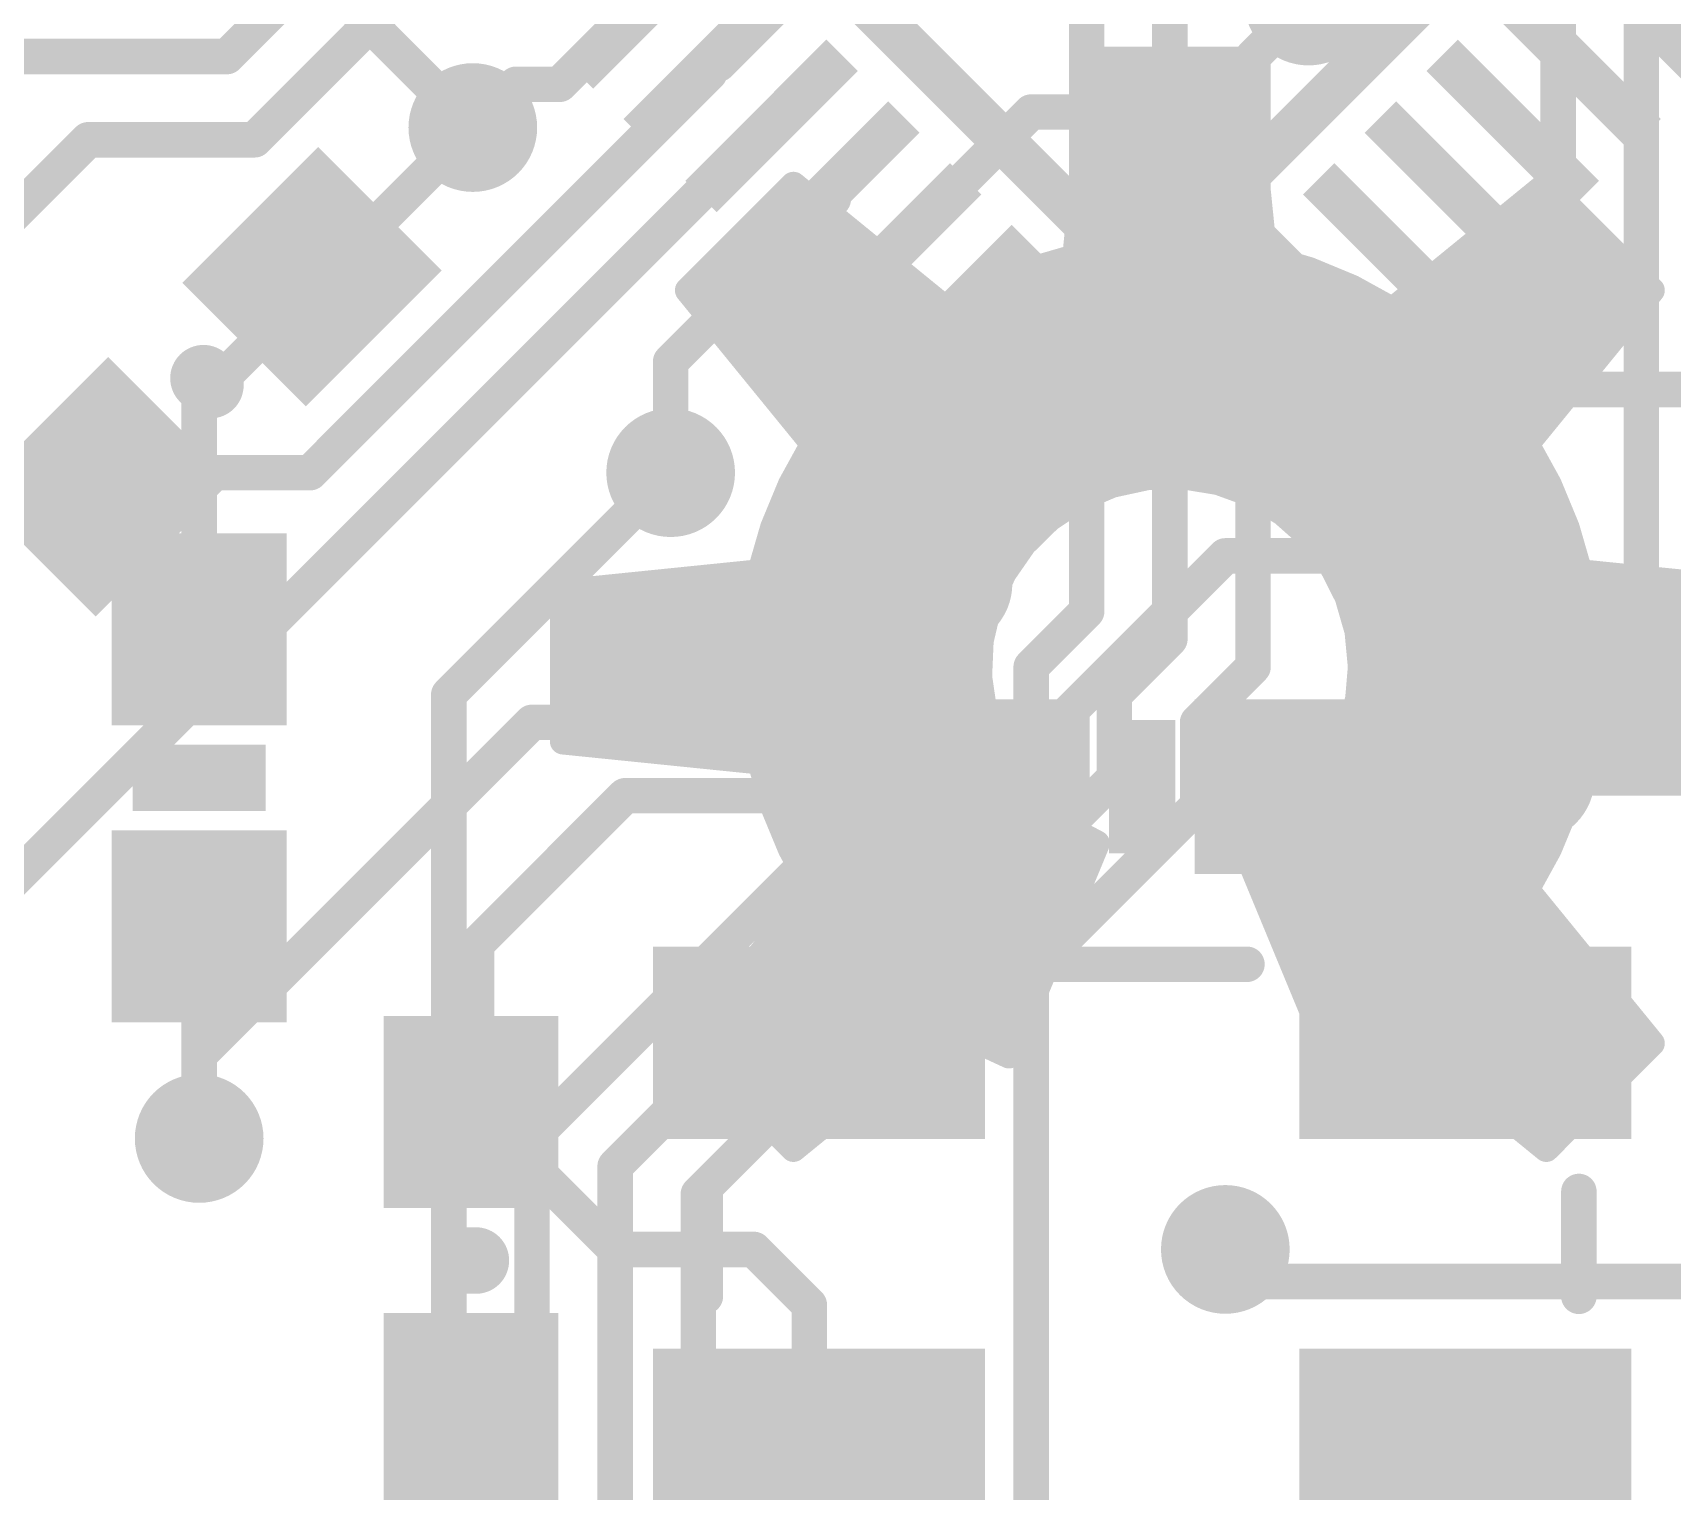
# Model space of a CAD drawing. Extents: x -17.9 to 25.5, y -0.1 to 79.8.
# Drawn here: x 6.35 to 15.73, y 25.13 to 33.47 of the extents above; entities that cross this region are included whole.
import ezdxf

# ---------------------------------------------------------------- set-up
doc = ezdxf.new("R2010")
doc.units = 0
for name, color, linetype in [('1', 12, 'CONTINUOUS'), ('16', 132, 'CONTINUOUS'), ('18', 110, 'CONTINUOUS'), ('21', 41, 'CONTINUOUS'), ('22', 40, 'CONTINUOUS')]:
    doc.layers.add(name, color=color, linetype=linetype)

# ---------------------------------------------------------------- blocks, each defined once
blk = doc.blocks.new('RECT')
blk.add_solid([(-0.5, -0.5), (0.5, -0.5), (-0.5, 0.5), (0.5, 0.5)])
blk = doc.blocks.new('ROUNDV')
at = {"const_width": 0.5}
blk.add_lwpolyline([(0, -0.25, 1), (0, 0.25, 1), (0, -0.25)], format="xyb", dxfattribs=at)

msp = doc.modelspace()

# ---------------------------------------------------------------- linework, layer by layer
at = {"layer": '1', "const_width": 0.2032}
for points in [[(8.8109, 34.6872), (7.4613, 33.3375)], [(9.1139, 34.3551), (7.62, 32.8612)], [(10.2757, 33.2945), (10.795, 33.8137)], [(9.8355, 33.648), (9.3663, 33.1788)], [(15.5645, 33.648), (16.1925, 33.02)], [(7.4613, 33.3375), (3.9688, 33.3375)], [(10.2251, 33.2439), (7.9375, 30.9563)], [(10.2251, 33.2945), (10.2251, 33.2439)], [(10.2251, 33.2945), (10.2757, 33.2945)], [(9.1163, 33.1788), (8.8688, 32.9312)], [(9.3663, 33.1788), (9.1163, 33.1788)], [(10.5572, 32.9409), (4.1275, 26.5113)], [(8.0155, 32.078), (8.8688, 32.9312)], [(10.5787, 32.9409), (10.5572, 32.9409)], [(11.2858, 32.2408), (12.065, 33.02)], [(12.065, 33.02), (12.3825, 33.02)], [(12.3825, 33.02), (12.7, 32.7025)], [(6.6675, 32.8612), (4.2069, 30.4006)], [(7.62, 32.8612), (6.6675, 32.8612)], [(12.7, 32.7025), (12.7, 31.4325)], [(10.9322, 32.5874), (10.9322, 32.5222)], [(10.9322, 32.5222), (10.0013, 31.5913)], [(11.2858, 32.2338), (11.2858, 32.2408)], [(7.948, 32.078), (8.0155, 32.078)], [(11.5602, 31.8803), (11.2713, 31.5913)], [(11.6393, 31.8803), (11.5602, 31.8803)], [(13.7607, 31.8803), (13.8398, 31.8803)], [(13.8398, 31.8803), (14.2875, 31.4325)], [(10.0013, 31.5913), (10.0013, 30.9563)], [(11.2713, 31.5913), (11.2713, 31.115)], [(12.7, 31.4325), (11.5888, 30.3213)], [(14.2875, 31.4325), (16.51, 31.4325)], [(9.6837, 29.5275), (11.2713, 31.115)], [(6.8262, 30.9563), (6.5088, 30.9563)], [(6.8262, 30.9563), (6.7459, 30.8759)], [(7.9375, 30.9563), (6.8262, 30.9563)], [(11.8555, 29.1592), (13.1763, 30.48)], [(13.1763, 30.48), (14.1288, 30.48)], [(7.3025, 27.6225), (9.2075, 29.5275)], [(9.2075, 29.5275), (9.6837, 29.5275)], [(14.8717, 29.1592), (14.9225, 29.21)], [(14.9225, 29.21), (16.3513, 29.21)], [(9.74, 29.1075), (8.89, 28.2575)], [(11.85, 29.1075), (9.74, 29.1075)], [(11.85, 29.1592), (11.85, 29.1075)], [(11.85, 29.1592), (11.8555, 29.1592)], [(13.55, 29.1592), (14.8717, 29.1592)], [(14.8717, 29.1592), (14.8717, 28.0147)], [(8.89, 28.2575), (8.89, 27.3295)], [(14.8717, 28.0147), (14.55, 27.693)], [(7.3025, 27.1463), (7.3025, 27.6225)], [(8.89, 27.3295), (8.8582, 27.2978)], [(8.8582, 27.2978), (8.8972, 27.2978)], [(8.8972, 27.2978), (9.6837, 26.5113)], [(9.6837, 26.5113), (10.4775, 26.5113)], [(10.4775, 26.5113), (10.795, 26.1938)], [(13.3595, 26.328), (13.1763, 26.5113)], [(16.637, 26.328), (13.3595, 26.328)], [(10.795, 26.1938), (10.795, 25.448)], [(10.795, 25.448), (10.85, 25.393)], [(10.857, 25.4), (10.85, 25.393)]]:
    msp.add_lwpolyline(points, dxfattribs=at)
at = {"layer": '1', "const_width": 0.1016}
for points in [[(7.4253, 33.3734, 1), (7.4972, 33.3016)], [(7.4613, 33.2867, 1), (7.4613, 33.3883)], [(10.2759, 33.2945, 1), (10.1743, 33.2945)], [(10.2251, 33.3453, 1), (10.2251, 33.2437)], [(10.261, 33.208, 1), (10.1892, 33.2798)], [(10.2398, 33.3304, 1), (10.3116, 33.2585)], [(10.2757, 33.2437, 1), (10.2757, 33.3453)], [(9.1163, 33.2296, 1), (9.1163, 33.1279)], [(9.1522, 33.1428, 1), (9.0803, 33.2147)], [(9.3303, 33.2147, 1), (9.4022, 33.1428)], [(9.3663, 33.1279, 1), (9.3663, 33.2296)], [(10.1743, 33.2439, 1), (10.2759, 33.2439)], [(8.9047, 32.8953, 1), (8.8328, 32.9672)], [(10.5572, 32.9917, 1), (10.5572, 32.8901)], [(10.5931, 32.905, 1), (10.5212, 32.9768)], [(10.5787, 32.8901, 1), (10.5787, 32.9917)], [(12.065, 33.0708, 1), (12.065, 32.9692)], [(12.1009, 32.9841, 1), (12.0291, 33.0559)], [(12.4184, 33.0559, 1), (12.3466, 32.9841)], [(12.3825, 32.9692, 1), (12.3825, 33.0708)], [(6.6675, 32.9121, 1), (6.6675, 32.8104)], [(6.7034, 32.8253, 1), (6.6316, 32.8972)], [(7.5841, 32.8972, 1), (7.6559, 32.8253)], [(7.62, 32.8104, 1), (7.62, 32.9121)], [(8.8328, 32.9672, 1), (8.9047, 32.8953)], [(12.7508, 32.7025, 1), (12.6492, 32.7025)], [(12.6641, 32.6666, 1), (12.7359, 32.7384)], [(10.983, 32.5874, 1), (10.8814, 32.5874)], [(10.8814, 32.5222, 1), (10.983, 32.5222)], [(10.9682, 32.4863, 1), (10.8963, 32.5582)], [(11.3366, 32.2408, 1), (11.235, 32.2408)], [(11.2499, 32.2767, 1), (11.3217, 32.2049)], [(11.235, 32.2338, 1), (11.3366, 32.2338)], [(7.948, 32.1288, 1), (7.948, 32.0272)], [(7.9796, 32.1139, 1), (8.0514, 32.0421)], [(8.0155, 32.0272, 1), (8.0155, 32.1288)], [(11.5602, 31.931, 1), (11.5602, 31.8295)], [(11.5962, 31.8443, 1), (11.5243, 31.9162)], [(11.6393, 31.8295, 1), (11.6393, 31.931)], [(13.7607, 31.931, 1), (13.7607, 31.8295)], [(13.8757, 31.9162, 1), (13.8038, 31.8443)], [(13.8398, 31.8295, 1), (13.8398, 31.931)], [(9.9653, 31.6272, 1), (10.0372, 31.5553)], [(10.0521, 31.5913, 1), (9.9505, 31.5913)], [(11.3221, 31.5913, 1), (11.2204, 31.5913)], [(11.2353, 31.6272, 1), (11.3072, 31.5553)], [(12.7359, 31.3966, 1), (12.6641, 31.4684)], [(14.2875, 31.4833, 1), (14.2875, 31.3817)], [(12.6492, 31.4325, 1), (12.7508, 31.4325)], [(14.2516, 31.3966, 1), (14.3234, 31.4684)], [(11.2204, 31.115, 1), (11.3221, 31.115)], [(11.3072, 31.0791, 1), (11.2353, 31.1509)], [(6.5088, 31.007, 1), (6.5088, 30.9055)], [(6.8262, 31.007, 1), (6.8262, 30.9055)], [(6.8622, 30.9203, 1), (6.7903, 30.9922)], [(6.8262, 30.9055, 1), (6.8262, 31.007)], [(7.9016, 30.9922, 1), (7.9734, 30.9203)], [(7.9375, 30.9055, 1), (7.9375, 31.007)], [(9.9505, 30.9563, 1), (10.0521, 30.9563)], [(6.71, 30.9118, 1), (6.7818, 30.84)], [(13.1763, 30.5308, 1), (13.1763, 30.4292)], [(13.2122, 30.4441, 1), (13.1403, 30.5159)], [(14.1288, 30.4292, 1), (14.1288, 30.5308)], [(11.5528, 30.3572, 1), (11.6247, 30.2853)], [(9.2075, 29.5783, 1), (9.2075, 29.4767)], [(9.2434, 29.4916, 1), (9.1716, 29.5634)], [(9.6478, 29.5634, 1), (9.7197, 29.4916)], [(9.6837, 29.4767, 1), (9.6837, 29.5783)], [(14.9225, 29.2608, 1), (14.9225, 29.1592)], [(14.9584, 29.1741, 1), (14.8866, 29.2459)], [(9.74, 29.1583, 1), (9.74, 29.0567)], [(9.7759, 29.0716, 1), (9.7041, 29.1434)], [(11.9008, 29.1592, 1), (11.7992, 29.1592)], [(11.85, 29.21, 1), (11.85, 29.1084)], [(11.8195, 29.1951, 1), (11.8914, 29.1233)], [(11.85, 29.0567, 1), (11.85, 29.1583)], [(11.8555, 29.1084, 1), (11.8555, 29.21)], [(13.55, 29.21, 1), (13.55, 29.1084)], [(14.9225, 29.1592, 1), (14.8209, 29.1592)], [(14.8358, 29.1951, 1), (14.9076, 29.1233)], [(14.8717, 29.1084, 1), (14.8717, 29.21)], [(11.7992, 29.1075, 1), (11.9008, 29.1075)], [(8.9408, 28.2575, 1), (8.8392, 28.2575)], [(8.8541, 28.2934, 1), (8.9259, 28.2216)], [(14.8209, 28.0147, 1), (14.9225, 28.0147)], [(14.9076, 27.9788, 1), (14.8358, 28.0506)], [(14.5141, 27.7289, 1), (14.5859, 27.6571)], [(7.3533, 27.6225, 1), (7.2517, 27.6225)], [(7.2666, 27.6584, 1), (7.3384, 27.5866)], [(8.9259, 27.2936, 1), (8.8541, 27.3654)], [(8.8582, 27.3485, 1), (8.8582, 27.247)], [(8.8223, 27.3337, 1), (8.8942, 27.2618)], [(8.8392, 27.3295, 1), (8.9408, 27.3295)], [(8.9332, 27.3337, 1), (8.8613, 27.2618)], [(8.8972, 27.247, 1), (8.8972, 27.3485)], [(7.2517, 27.1463, 1), (7.3533, 27.1463)], [(9.6837, 26.562, 1), (9.6837, 26.4605)], [(9.6478, 26.4753, 1), (9.7197, 26.5472)], [(10.5134, 26.5472, 1), (10.4416, 26.4753)], [(10.4775, 26.4605, 1), (10.4775, 26.562)], [(13.2122, 26.5472, 1), (13.1403, 26.4753)], [(13.3595, 26.3788, 1), (13.3595, 26.2772)], [(13.3236, 26.2921, 1), (13.3954, 26.3639)], [(10.8458, 26.1938, 1), (10.7442, 26.1938)], [(10.7591, 26.1578, 1), (10.8309, 26.2297)], [(10.8309, 25.4839, 1), (10.7591, 25.4121)], [(10.7442, 25.448, 1), (10.8458, 25.448)], [(10.8141, 25.4289, 1), (10.8859, 25.3571)], [(10.8141, 25.3571, 1), (10.8859, 25.4289)], [(10.8929, 25.3641, 1), (10.8211, 25.4359)]]:
    msp.add_lwpolyline(points, format="xyb", dxfattribs=at)
at = {"layer": '16', "const_width": 0.2032}
for points in [[(15.0813, 31.4325), (15.0813, 35.8775)], [(12.8588, 35.7188), (12.8588, 30.0038)], [(15.5575, 29.845), (15.5575, 35.4013)], [(6.6675, 35.1325), (8.8688, 32.9312)], [(12.3825, 34.7662), (12.3825, 30.1625)], [(13.6525, 33.655), (13.335, 33.3375)], [(13.335, 33.3375), (13.335, 29.845)], [(8.6412, 33.1588), (8.8688, 32.9312)], [(7.3025, 31.365), (8.8688, 32.9312)], [(15.0813, 31.4325), (14.1288, 30.48)], [(7.3025, 30.06), (7.3025, 31.365)], [(8.7313, 29.6863), (10.0013, 30.9563)], [(11.5888, 30.3213), (11.5888, 29.5275)], [(12.3825, 30.1625), (12.065, 29.845)], [(12.8588, 30.0038), (12.5412, 29.6863)], [(12.065, 29.845), (12.065, 29.3688)], [(13.335, 29.845), (13.0175, 29.5275)], [(15.5575, 29.845), (14.9225, 29.21)], [(8.7313, 29.6863), (8.7313, 24.2888)], [(12.5412, 29.6863), (12.5412, 29.21)], [(11.5888, 29.5275), (9.2075, 27.1463)], [(13.0175, 29.5275), (13.0175, 29.0513)], [(12.065, 29.3688), (9.6837, 26.9875)], [(12.5412, 29.21), (10.16, 26.8288)], [(13.0175, 29.0513), (12.065, 28.0988)], [(7.3025, 28.36), (7.3025, 27.1463)], [(12.065, 28.0988), (12.065, 15.3988)], [(9.2075, 27.1463), (9.2075, 20.7963)], [(9.6837, 26.9875), (9.6837, 19.3675)], [(10.16, 26.8288), (10.16, 19.2088)]]:
    msp.add_lwpolyline(points, dxfattribs=at)
at = {"layer": '16', "const_width": 0.1016}
for points in [[(13.3858, 33.3375, 1), (13.2842, 33.3375)], [(13.2991, 33.3734, 1), (13.3709, 33.3016)], [(8.6771, 33.1947, 1), (8.6053, 33.1229)], [(8.9047, 32.8953, 1), (8.8328, 32.9672)], [(8.8328, 32.8953, 1), (8.9047, 32.9672)], [(8.8328, 32.8953, 1), (8.9047, 32.9672)], [(15.1172, 31.3966, 1), (15.0453, 31.4684)], [(7.3533, 31.365, 1), (7.2517, 31.365)], [(7.2666, 31.4009, 1), (7.3384, 31.3291)], [(15.0305, 31.4325, 1), (15.1321, 31.4325)], [(10.0372, 30.9203, 1), (9.9653, 30.9922)], [(14.0928, 30.5159, 1), (14.1647, 30.4441)], [(11.6396, 30.3213, 1), (11.538, 30.3213)], [(12.4184, 30.1266, 1), (12.3466, 30.1984)], [(12.3317, 30.1625, 1), (12.4333, 30.1625)], [(7.2517, 30.06, 1), (7.3533, 30.06)], [(12.8079, 30.0038, 1), (12.9096, 30.0038)], [(12.8947, 29.9678, 1), (12.8228, 30.0397)], [(12.1158, 29.845, 1), (12.0142, 29.845)], [(13.3709, 29.8091, 1), (13.2991, 29.8809)], [(15.5934, 29.8091, 1), (15.5216, 29.8809)], [(12.0291, 29.8809, 1), (12.1009, 29.8091)], [(13.2842, 29.845, 1), (13.3858, 29.845)], [(15.5067, 29.845, 1), (15.6083, 29.845)], [(8.6953, 29.7222, 1), (8.7672, 29.6503)], [(8.7821, 29.6863, 1), (8.6805, 29.6863)], [(12.5921, 29.6863, 1), (12.4904, 29.6863)], [(12.5053, 29.7222, 1), (12.5772, 29.6503)], [(11.538, 29.5275, 1), (11.6396, 29.5275)], [(11.6247, 29.4916, 1), (11.5528, 29.5634)], [(13.0683, 29.5275, 1), (12.9667, 29.5275)], [(12.9816, 29.5634, 1), (13.0534, 29.4916)], [(12.1009, 29.3328, 1), (12.0291, 29.4047)], [(12.0142, 29.3688, 1), (12.1158, 29.3688)], [(12.5772, 29.1741, 1), (12.5053, 29.2459)], [(14.8866, 29.2459, 1), (14.9584, 29.1741)], [(12.4904, 29.21, 1), (12.5921, 29.21)], [(12.9667, 29.0513, 1), (13.0683, 29.0513)], [(13.0534, 29.0153, 1), (12.9816, 29.0872)], [(7.3533, 28.36, 1), (7.2517, 28.36)], [(12.1158, 28.0988, 1), (12.0142, 28.0988)], [(12.0291, 28.1347, 1), (12.1009, 28.0628)], [(9.2583, 27.1463, 1), (9.1567, 27.1463)], [(9.1716, 27.1822, 1), (9.2434, 27.1103)], [(7.2517, 27.1463, 1), (7.3533, 27.1463)], [(9.7346, 26.9875, 1), (9.6329, 26.9875)], [(9.6478, 27.0234, 1), (9.7197, 26.9516)], [(10.2108, 26.8288, 1), (10.1092, 26.8288)], [(10.1241, 26.8647, 1), (10.1959, 26.7928)]]:
    msp.add_lwpolyline(points, format="xyb", dxfattribs=at)
at = {"layer": '21'}
for points, const_width in [([(12.5055, 32.2515), (8.1215, 36.6355)], 0.254), ([(17.2785, 36.6355), (12.8945, 32.2515)], 0.254), ([(12.8945, 32.2515), (12.5055, 32.2515)], 0.254), ([(7.3667, 31.4572), (7.3272, 31.4967)], 0.381), ([(12.1, 28.143), (13.3, 28.143)], 0.2032), ([(10.2, 26.843), (10.2, 26.243)], 0.2032), ([(15.2, 26.843), (15.2, 26.243)], 0.2032), ([(8.8303, 26.4478), (8.8862, 26.4478)], 0.381)]:
    msp.add_lwpolyline(points, dxfattribs=dict(at, const_width=const_width))
for points, const_width in [([(12.5055, 32.315, 1), (12.5055, 32.188)], 0.127), ([(12.8945, 32.188, 1), (12.8945, 32.315)], 0.127), ([(12.4606, 32.2066, 1), (12.5504, 32.2964)], 0.127), ([(12.8496, 32.2964, 1), (12.9394, 32.2066)], 0.127), ([(7.3945, 31.5641, 1), (7.2598, 31.4294)], 0.1905), ([(7.2994, 31.3898, 1), (7.4341, 31.5245)], 0.1905), ([(12.1, 28.1938, 1), (12.1, 28.0922)], 0.1016), ([(13.3, 28.0922, 1), (13.3, 28.1938)], 0.1016), ([(10.2508, 26.843, 1), (10.1492, 26.843)], 0.1016), ([(15.2508, 26.843, 1), (15.1492, 26.843)], 0.1016), ([(8.8303, 26.543, 1), (8.8303, 26.3525)], 0.1905), ([(8.8862, 26.3525, 1), (8.8862, 26.543)], 0.1905), ([(10.1492, 26.243, 1), (10.2508, 26.243)], 0.1016), ([(15.1492, 26.243, 1), (15.2508, 26.243)], 0.1016)]:
    msp.add_lwpolyline(points, format="xyb", dxfattribs=dict(at, const_width=const_width))
at = {"layer": '22', "const_width": 0.15}
for points in [[(12.3175, 32.1896), (12.4322, 33.3189)], [(12.4303, 33.3), (13.2872, 33.3)], [(12.4322, 33.3189), (13.2853, 33.3189)], [(13.2853, 33.3189), (13.4001, 32.1896)], [(12.4151, 33.15), (13.3024, 33.15)], [(12.3998, 33), (13.3177, 33)], [(12.3846, 32.85), (13.3329, 32.85)], [(12.3693, 32.7), (13.3482, 32.7)], [(10.1007, 31.9998), (10.704, 32.603)], [(10.704, 32.603), (11.5837, 31.8857)], [(14.1339, 31.8857), (15.0136, 32.603)], [(15.0136, 32.603), (15.6168, 31.9998)], [(10.6509, 32.55), (10.7689, 32.55)], [(12.3541, 32.55), (13.3634, 32.55)], [(14.9486, 32.55), (15.0666, 32.55)], [(10.501, 32.4), (10.9529, 32.4)], [(12.3388, 32.4), (13.3787, 32.4)], [(14.7646, 32.4), (15.2166, 32.4)], [(10.351, 32.25), (11.1369, 32.25)], [(12.3236, 32.25), (13.3939, 32.25)], [(14.5806, 32.25), (15.3666, 32.25)], [(11.8165, 32.0139), (12.0621, 32.1156)], [(12.0621, 32.1156), (12.3175, 32.1896)], [(13.4001, 32.1896), (13.6554, 32.1156)], [(13.6554, 32.1156), (13.901, 32.0139)], [(10.201, 32.1), (11.3208, 32.1)], [(12.0245, 32.1), (13.693, 32.1)], [(14.3967, 32.1), (15.5166, 32.1)], [(10.8181, 31.1201), (10.1007, 31.9998)], [(10.1414, 31.95), (11.5048, 31.95)], [(11.5837, 31.8857), (11.8165, 32.0139)], [(11.7005, 31.95), (14.017, 31.95)], [(13.901, 32.0139), (14.1339, 31.8857)], [(14.2127, 31.95), (15.5761, 31.95)], [(15.6168, 31.9998), (14.8994, 31.1201)], [(10.2637, 31.8), (15.4538, 31.8)], [(10.386, 31.65), (15.3315, 31.65)], [(10.5083, 31.5), (15.2092, 31.5)], [(10.6306, 31.35), (15.0869, 31.35)], [(10.7529, 31.2), (14.9646, 31.2)], [(10.6899, 30.8872), (10.8181, 31.1201)], [(14.8994, 31.1201), (15.0276, 30.8872)], [(10.7795, 31.05), (14.938, 31.05)], [(10.6969, 30.9), (12.5854, 30.9)], [(12.7284, 30.931), (12.5279, 30.8875)], [(12.9334, 30.9362), (12.7284, 30.931)], [(13.1359, 30.9031), (12.9334, 30.9362)], [(13.3285, 30.8328), (13.1359, 30.9031)], [(13.1444, 30.9), (15.0206, 30.9)], [(10.5882, 30.6416), (10.6899, 30.8872)], [(12.3391, 30.8074), (12.1685, 30.6935)], [(12.5279, 30.8875), (12.3391, 30.8074)], [(13.5047, 30.7277), (13.3285, 30.8328)], [(15.0276, 30.8872), (15.1293, 30.6416)], [(10.633, 30.75), (12.2531, 30.75)], [(13.4673, 30.75), (15.0845, 30.75)], [(13.6582, 30.5916), (13.5047, 30.7277)], [(10.5142, 30.3863), (10.5882, 30.6416)], [(12.1685, 30.6935), (12.0222, 30.5497)], [(15.1293, 30.6416), (15.2034, 30.3863)], [(10.5761, 30.6), (12.0734, 30.6)], [(12.0222, 30.5497), (11.9054, 30.3811)], [(13.6486, 30.6), (15.1414, 30.6)], [(13.7835, 30.4292), (13.6582, 30.5916)], [(10.5326, 30.45), (11.9531, 30.45)], [(13.7674, 30.45), (15.1849, 30.45)], [(13.8763, 30.2463), (13.7835, 30.4292)], [(9.3849, 30.2715), (10.5142, 30.3863)], [(11.9054, 30.3811), (11.8221, 30.1937)], [(15.2034, 30.3863), (16.3327, 30.2715)], [(9.3849, 29.4185), (9.3849, 30.2715)], [(9.6652, 30.3), (11.8693, 30.3)], [(13.849, 30.3), (16.0523, 30.3)], [(13.9333, 30.0492), (13.8763, 30.2463)], [(9.3849, 30.15), (11.8118, 30.15)], [(11.8221, 30.1937), (11.7752, 29.994)], [(13.9042, 30.15), (16.3327, 30.15)], [(13.9526, 29.845), (13.9333, 30.0492)], [(9.3849, 30), (11.7766, 30)], [(11.7752, 29.994), (11.7664, 29.789)], [(13.938, 30), (16.3327, 30)], [(9.3849, 29.85), (11.769, 29.85)], [(11.7664, 29.789), (11.7961, 29.5861)], [(13.9371, 29.6618), (13.9526, 29.845)], [(13.9521, 29.85), (16.3327, 29.85)], [(9.3849, 29.7), (11.7794, 29.7)], [(13.9403, 29.7), (16.3327, 29.7)], [(11.7961, 29.5861), (11.8631, 29.3922)], [(13.8912, 29.4838), (13.9371, 29.6618)], [(9.3849, 29.55), (11.8086, 29.55)], [(13.9083, 29.55), (16.3327, 29.55)], [(10.5142, 29.3037), (9.3849, 29.4185)], [(9.5668, 29.4), (11.8604, 29.4)], [(11.8631, 29.3922), (11.9652, 29.2143)], [(13.8161, 29.3159), (13.8912, 29.4838)], [(13.8537, 29.4), (16.1507, 29.4)], [(16.3327, 29.4185), (15.2034, 29.3037)], [(10.5882, 29.0484), (10.5142, 29.3037)], [(13.7139, 29.163), (13.8161, 29.3159)], [(15.2034, 29.3037), (15.1293, 29.0484)], [(10.5297, 29.25), (11.9447, 29.25)], [(11.9652, 29.2143), (12.0986, 29.0585)], [(13.772, 29.25), (15.1878, 29.25)], [(13.5876, 29.0294), (13.7139, 29.163)], [(10.5732, 29.1), (12.0631, 29.1)], [(10.6899, 28.8028), (10.5882, 29.0484)], [(12.0986, 29.0585), (12.2588, 28.9304)], [(13.4407, 28.9189), (13.5876, 29.0294)], [(13.6543, 29.1), (15.1443, 29.1)], [(15.1293, 29.0484), (15.0276, 28.8028)], [(10.6289, 28.95), (12.2344, 28.95)], [(12.2588, 28.9304), (12.4402, 28.8345)], [(13.4821, 28.95), (15.0886, 28.95)], [(12.4402, 28.8345), (11.9379, 27.6219)], [(13.2774, 28.8345), (13.4407, 28.9189)], [(13.7797, 27.6219), (13.2774, 28.8345)], [(10.8181, 28.5699), (10.6899, 28.8028)], [(10.6914, 28.8), (12.4259, 28.8)], [(13.2916, 28.8), (15.0261, 28.8)], [(15.0276, 28.8028), (14.8994, 28.5699)], [(10.774, 28.65), (12.3637, 28.65)], [(13.3538, 28.65), (14.9435, 28.65)], [(10.1007, 27.6902), (10.8181, 28.5699)], [(14.8994, 28.5699), (15.6168, 27.6902)], [(10.7611, 28.5), (12.3016, 28.5)], [(13.4159, 28.5), (14.9564, 28.5)], [(10.6387, 28.35), (12.2395, 28.35)], [(13.478, 28.35), (15.0788, 28.35)], [(10.5164, 28.2), (12.1773, 28.2)], [(13.5402, 28.2), (15.2011, 28.2)], [(10.3941, 28.05), (12.1152, 28.05)], [(13.6023, 28.05), (15.3234, 28.05)], [(10.2718, 27.9), (12.0531, 27.9)], [(13.6645, 27.9), (15.4457, 27.9)], [(11.5837, 27.8043), (10.704, 27.087)], [(11.757, 27.7058), (11.5837, 27.8043)], [(14.1339, 27.8043), (13.9605, 27.7058)], [(15.0136, 27.087), (14.1339, 27.8043)], [(10.1495, 27.75), (11.5171, 27.75)], [(11.6792, 27.75), (11.9909, 27.75)], [(11.9379, 27.6219), (11.757, 27.7058)], [(13.7266, 27.75), (14.0384, 27.75)], [(13.9605, 27.7058), (13.7797, 27.6219)], [(14.2004, 27.75), (15.568, 27.75)], [(10.704, 27.087), (10.1007, 27.6902)], [(15.6168, 27.6902), (15.0136, 27.087)], [(10.191, 27.6), (11.3331, 27.6)], [(14.3844, 27.6), (15.5266, 27.6)], [(10.341, 27.45), (11.1491, 27.45)], [(14.5684, 27.45), (15.3765, 27.45)], [(10.4909, 27.3), (10.9652, 27.3)], [(14.7523, 27.3), (15.2266, 27.3)], [(10.641, 27.15), (10.7812, 27.15)], [(14.9363, 27.15), (15.0766, 27.15)]]:
    msp.add_lwpolyline(points, dxfattribs=at)
at = {"layer": '22', "const_width": 0.075}
for points in [[(12.4303, 33.3375, 1), (12.4303, 33.2625)], [(12.4322, 33.3564, 1), (12.4322, 33.2814)], [(12.4696, 33.3151, 1), (12.3949, 33.3227)], [(13.3226, 33.3227, 1), (13.2479, 33.3151)], [(13.2853, 33.2814, 1), (13.2853, 33.3564)], [(13.2872, 33.2625, 1), (13.2872, 33.3375)], [(12.4151, 33.1875, 1), (12.4151, 33.1125)], [(13.3024, 33.1125, 1), (13.3024, 33.1875)], [(12.3998, 33.0375, 1), (12.3998, 32.9625)], [(13.3177, 32.9625, 1), (13.3177, 33.0375)], [(12.3846, 32.8875, 1), (12.3846, 32.8125)], [(13.3329, 32.8125, 1), (13.3329, 32.8875)], [(12.3693, 32.7375, 1), (12.3693, 32.6625)], [(13.3482, 32.6625, 1), (13.3482, 32.7375)], [(10.7276, 32.6321, 1), (10.6803, 32.5739)], [(10.7305, 32.5765, 1), (10.6774, 32.6295)], [(15.0401, 32.6295, 1), (14.987, 32.5765)], [(15.0372, 32.5739, 1), (14.9899, 32.6321)], [(10.6509, 32.5875, 1), (10.6509, 32.5125)], [(10.7689, 32.5125, 1), (10.7689, 32.5875)], [(12.3541, 32.5875, 1), (12.3541, 32.5125)], [(13.3634, 32.5125, 1), (13.3634, 32.5875)], [(14.9486, 32.5875, 1), (14.9486, 32.5125)], [(15.0666, 32.5125, 1), (15.0666, 32.5875)], [(10.501, 32.4375, 1), (10.501, 32.3625)], [(10.9529, 32.3625, 1), (10.9529, 32.4375)], [(12.3388, 32.4375, 1), (12.3388, 32.3625)], [(13.3787, 32.3625, 1), (13.3787, 32.4375)], [(14.7646, 32.4375, 1), (14.7646, 32.3625)], [(15.2166, 32.3625, 1), (15.2166, 32.4375)], [(10.351, 32.2875, 1), (10.351, 32.2125)], [(11.1369, 32.2125, 1), (11.1369, 32.2875)], [(12.3236, 32.2875, 1), (12.3236, 32.2125)], [(13.3939, 32.2125, 1), (13.3939, 32.2875)], [(14.5806, 32.2875, 1), (14.5806, 32.2125)], [(15.3666, 32.2125, 1), (15.3666, 32.2875)], [(12.0517, 32.1516, 1), (12.0726, 32.0796)], [(12.0765, 32.081, 1), (12.0478, 32.1502)], [(12.2801, 32.1934, 1), (12.3548, 32.1858)], [(12.3279, 32.1536, 1), (12.307, 32.2256)], [(13.4105, 32.2256, 1), (13.3896, 32.1536)], [(13.3627, 32.1858, 1), (13.4374, 32.1934)], [(13.6697, 32.1502, 1), (13.641, 32.081)], [(13.6449, 32.0796, 1), (13.6658, 32.1516)], [(10.201, 32.1375, 1), (10.201, 32.0625)], [(11.3208, 32.0625, 1), (11.3208, 32.1375)], [(12.0245, 32.1375, 1), (12.0245, 32.0625)], [(13.693, 32.0625, 1), (13.693, 32.1375)], [(14.3967, 32.1375, 1), (14.3967, 32.0625)], [(15.5166, 32.0625, 1), (15.5166, 32.1375)], [(10.0742, 32.0263, 1), (10.1273, 31.9733)], [(10.1298, 32.0235, 1), (10.0717, 31.9761)], [(10.1414, 31.9875, 1), (10.1414, 31.9125)], [(11.5048, 31.9125, 1), (11.5048, 31.9875)], [(11.7005, 31.9875, 1), (11.7005, 31.9125)], [(11.8022, 32.0485, 1), (11.8309, 31.9792)], [(11.8346, 31.981, 1), (11.7984, 32.0467)], [(13.9191, 32.0467, 1), (13.8829, 31.981)], [(13.8866, 31.9792, 1), (13.9153, 32.0485)], [(14.017, 31.9125, 1), (14.017, 31.9875)], [(14.2127, 31.9875, 1), (14.2127, 31.9125)], [(15.5761, 31.9125, 1), (15.5761, 31.9875)], [(15.6458, 31.9761, 1), (15.5877, 32.0235)], [(15.5902, 31.9733, 1), (15.6433, 32.0263)], [(11.5656, 31.9186, 1), (11.6017, 31.8528)], [(11.56, 31.8566, 1), (11.6073, 31.9148)], [(14.1102, 31.9148, 1), (14.1575, 31.8566)], [(14.1158, 31.8528, 1), (14.1519, 31.9186)], [(10.2637, 31.8375, 1), (10.2637, 31.7625)], [(15.4538, 31.7625, 1), (15.4538, 31.8375)], [(10.386, 31.6875, 1), (10.386, 31.6125)], [(15.3315, 31.6125, 1), (15.3315, 31.6875)], [(10.5083, 31.5375, 1), (10.5083, 31.4625)], [(15.2092, 31.4625, 1), (15.2092, 31.5375)], [(10.6306, 31.3875, 1), (10.6306, 31.3125)], [(15.0869, 31.3125, 1), (15.0869, 31.3875)], [(10.7529, 31.2375, 1), (10.7529, 31.1625)], [(14.9646, 31.1625, 1), (14.9646, 31.2375)], [(10.8509, 31.102, 1), (10.7852, 31.1382)], [(10.789, 31.0964, 1), (10.8471, 31.1438)], [(14.9323, 31.1382, 1), (14.8666, 31.102)], [(14.8704, 31.1438, 1), (14.9285, 31.0964)], [(10.7795, 31.0875, 1), (10.7795, 31.0125)], [(14.938, 31.0125, 1), (14.938, 31.0875)], [(10.6969, 30.9375, 1), (10.6969, 30.8625)], [(12.5854, 30.8625, 1), (12.5854, 30.9375)], [(12.7274, 30.9685, 1), (12.7293, 30.8935)], [(12.7363, 30.8943, 1), (12.7204, 30.9676)], [(12.9395, 30.9732, 1), (12.9274, 30.8992)], [(12.9344, 30.8987, 1), (12.9325, 30.9737)], [(13.1487, 30.9383, 1), (13.123, 30.8679)], [(13.1444, 30.9375, 1), (13.1444, 30.8625)], [(13.1298, 30.8661, 1), (13.1419, 30.9401)], [(15.0206, 30.8625, 1), (15.0206, 30.9375)], [(10.657, 30.9053, 1), (10.7227, 30.8691)], [(10.7245, 30.8729, 1), (10.6552, 30.9016)], [(12.3244, 30.842, 1), (12.3537, 30.7729)], [(12.3599, 30.7763, 1), (12.3182, 30.8386)], [(12.52, 30.9242, 1), (12.5359, 30.8509)], [(12.5426, 30.853, 1), (12.5133, 30.9221)], [(13.3478, 30.865, 1), (13.3093, 30.8006)], [(13.3157, 30.7975, 1), (13.3414, 30.868)], [(15.0623, 30.9016, 1), (14.993, 30.8729)], [(14.9948, 30.8691, 1), (15.0605, 30.9053)], [(10.633, 30.7875, 1), (10.633, 30.7125)], [(12.2531, 30.7125, 1), (12.2531, 30.7875)], [(13.4673, 30.7875, 1), (13.4673, 30.7125)], [(13.5296, 30.7557, 1), (13.4798, 30.6996)], [(13.4855, 30.6955, 1), (13.5239, 30.7599)], [(15.0845, 30.7125, 1), (15.0845, 30.7875)], [(10.5535, 30.656, 1), (10.6228, 30.6273)], [(10.6242, 30.6312, 1), (10.5521, 30.6521)], [(12.1477, 30.7247, 1), (12.1894, 30.6623)], [(12.1948, 30.6667, 1), (12.1422, 30.7202)], [(15.1654, 30.6521, 1), (15.0933, 30.6312)], [(15.0947, 30.6273, 1), (15.164, 30.656)], [(10.5761, 30.6375, 1), (10.5761, 30.5625)], [(11.996, 30.5764, 1), (12.0485, 30.5229)], [(12.0531, 30.5283, 1), (11.9914, 30.571)], [(12.0734, 30.5625, 1), (12.0734, 30.6375)], [(13.6486, 30.6375, 1), (13.6486, 30.5625)], [(13.6878, 30.6145, 1), (13.6285, 30.5686)], [(13.6333, 30.5635, 1), (13.683, 30.6196)], [(15.1414, 30.5625, 1), (15.1414, 30.6375)], [(10.5326, 30.4875, 1), (10.5326, 30.4125)], [(11.9531, 30.4125, 1), (11.9531, 30.4875)], [(13.7674, 30.4875, 1), (13.7674, 30.4125)], [(13.8169, 30.4461, 1), (13.75, 30.4122)], [(15.1849, 30.4125, 1), (15.1849, 30.4875)], [(10.4781, 30.3967, 1), (10.5502, 30.3759)], [(10.5179, 30.349, 1), (10.5104, 30.4236)], [(11.8746, 30.4025, 1), (11.9362, 30.3597)], [(11.9396, 30.3659, 1), (11.8711, 30.3963)], [(13.7538, 30.4063, 1), (13.8132, 30.4521)], [(15.2071, 30.4236, 1), (15.1996, 30.349)], [(15.1673, 30.3759, 1), (15.2394, 30.3967)], [(9.4223, 30.2715, 1), (9.3474, 30.2715)], [(9.3811, 30.3088, 1), (9.3886, 30.2342)], [(9.6652, 30.3375, 1), (9.6652, 30.2625)], [(11.8693, 30.2625, 1), (11.8693, 30.3375)], [(13.849, 30.3375, 1), (13.849, 30.2625)], [(13.9123, 30.2567, 1), (13.8403, 30.2358)], [(9.3849, 30.1875, 1), (9.3849, 30.1125)], [(11.7878, 30.2089, 1), (11.8563, 30.1784)], [(11.8586, 30.1851, 1), (11.7855, 30.2022)], [(11.8118, 30.1125, 1), (11.8118, 30.1875)], [(13.8428, 30.2293, 1), (13.9097, 30.2632)], [(13.9042, 30.1875, 1), (13.9042, 30.1125)], [(13.9707, 30.0527, 1), (13.896, 30.0457)], [(9.3849, 30.0375, 1), (9.3849, 29.9625)], [(11.8127, 29.9924, 1), (11.7377, 29.9956)], [(11.7387, 30.0025, 1), (11.8117, 29.9854)], [(11.7766, 29.9625, 1), (11.7766, 30.0375)], [(13.8973, 30.0388, 1), (13.9693, 30.0596)], [(13.938, 30.0375, 1), (13.938, 29.9625)], [(9.3849, 29.8875, 1), (9.3849, 29.8125)], [(11.8035, 29.7945, 1), (11.7293, 29.7836)], [(11.769, 29.8125, 1), (11.769, 29.8875)], [(13.9521, 29.8875, 1), (13.9521, 29.8125)], [(13.9899, 29.8418, 1), (13.9152, 29.8482)], [(13.9152, 29.8415, 1), (13.9899, 29.8485)], [(9.3849, 29.7375, 1), (9.3849, 29.6625)], [(11.729, 29.7906, 1), (11.8039, 29.7874)], [(11.7794, 29.6625, 1), (11.7794, 29.7375)], [(13.9403, 29.7375, 1), (13.9403, 29.6625)], [(11.8315, 29.5983, 1), (11.7606, 29.5738)], [(13.8997, 29.6649, 1), (13.9745, 29.6586)], [(13.9734, 29.6524, 1), (13.9008, 29.6712)], [(9.3849, 29.5875, 1), (9.3849, 29.5125)], [(11.759, 29.5807, 1), (11.8332, 29.5915)], [(11.8086, 29.5125, 1), (11.8086, 29.5875)], [(13.9083, 29.5875, 1), (13.9083, 29.5125)], [(9.3886, 29.4558, 1), (9.3811, 29.3812)], [(9.5668, 29.4375, 1), (9.5668, 29.3625)], [(11.8956, 29.4109, 1), (11.8306, 29.3736)], [(11.8604, 29.3625, 1), (11.8604, 29.4375)], [(13.8537, 29.4375, 1), (13.8537, 29.3625)], [(13.8549, 29.4931, 1), (13.9275, 29.4744)], [(13.9254, 29.4684, 1), (13.8569, 29.4991)], [(9.3474, 29.4185, 1), (9.4223, 29.4185)], [(10.5502, 29.3141, 1), (10.4781, 29.2933)], [(10.5104, 29.2664, 1), (10.5179, 29.341)], [(11.8277, 29.38, 1), (11.8986, 29.4045)], [(13.8473, 29.2951, 1), (13.7849, 29.3368)], [(15.1996, 29.341, 1), (15.2071, 29.2664)], [(15.2394, 29.2933, 1), (15.1673, 29.3141)], [(10.5297, 29.2875, 1), (10.5297, 29.2125)], [(11.9936, 29.2387, 1), (11.9367, 29.1899)], [(11.9447, 29.2125, 1), (11.9447, 29.2875)], [(13.772, 29.2875, 1), (13.772, 29.2125)], [(13.7819, 29.3312, 1), (13.8503, 29.3006)], [(15.1878, 29.2125, 1), (15.1878, 29.2875)], [(11.9326, 29.1956, 1), (11.9977, 29.2329)], [(13.6828, 29.1839, 1), (13.7451, 29.1422)], [(13.7412, 29.1373, 1), (13.6867, 29.1888)], [(10.5732, 29.1375, 1), (10.5732, 29.0625)], [(10.6228, 29.0627, 1), (10.5535, 29.034)], [(10.5521, 29.0379, 1), (10.6242, 29.0588)], [(12.1221, 29.0878, 1), (12.0752, 29.0292)], [(12.0631, 29.0625, 1), (12.0631, 29.1375)], [(12.0702, 29.0341, 1), (12.1271, 29.0829)], [(13.5604, 29.0552, 1), (13.6149, 29.0037)], [(13.6102, 28.9995, 1), (13.5651, 29.0594)], [(13.6543, 29.1375, 1), (13.6543, 29.0625)], [(15.0933, 29.0588, 1), (15.1654, 29.0379)], [(15.164, 29.034, 1), (15.0947, 29.0627)], [(15.1443, 29.0625, 1), (15.1443, 29.1375)], [(10.6289, 28.9875, 1), (10.6289, 28.9125)], [(12.2764, 28.9636, 1), (12.2413, 28.8973)], [(12.2344, 28.9125, 1), (12.2344, 28.9875)], [(12.2354, 28.9011, 1), (12.2823, 28.9597)], [(13.4821, 28.9875, 1), (13.4821, 28.9125)], [(15.0886, 28.9125, 1), (15.0886, 28.9875)], [(12.4748, 28.8201, 1), (12.4055, 28.8489)], [(12.4226, 28.8014, 1), (12.4577, 28.8676)], [(13.312, 28.8489, 1), (13.2427, 28.8201)], [(13.2601, 28.8678, 1), (13.2946, 28.8012)], [(13.4182, 28.9488, 1), (13.4633, 28.8889)], [(13.4579, 28.8856, 1), (13.4235, 28.9522)], [(10.7227, 28.8209, 1), (10.657, 28.7847)], [(10.6914, 28.8375, 1), (10.6914, 28.7625)], [(10.6552, 28.7884, 1), (10.7245, 28.8171)], [(12.4259, 28.7625, 1), (12.4259, 28.8375)], [(13.2916, 28.8375, 1), (13.2916, 28.7625)], [(14.993, 28.8171, 1), (15.0623, 28.7884)], [(15.0605, 28.7847, 1), (14.9948, 28.8209)], [(15.0261, 28.7625, 1), (15.0261, 28.8375)], [(10.774, 28.6875, 1), (10.774, 28.6125)], [(12.3637, 28.6125, 1), (12.3637, 28.6875)], [(13.3538, 28.6875, 1), (13.3538, 28.6125)], [(14.9435, 28.6125, 1), (14.9435, 28.6875)], [(10.7852, 28.5518, 1), (10.8509, 28.588)], [(10.8471, 28.5462, 1), (10.789, 28.5936)], [(14.8666, 28.588, 1), (14.9323, 28.5518)], [(14.9285, 28.5936, 1), (14.8704, 28.5462)], [(10.7611, 28.5375, 1), (10.7611, 28.4625)], [(12.3016, 28.4625, 1), (12.3016, 28.5375)], [(13.4159, 28.5375, 1), (13.4159, 28.4625)], [(14.9564, 28.4625, 1), (14.9564, 28.5375)], [(10.6387, 28.3875, 1), (10.6387, 28.3125)], [(12.2395, 28.3125, 1), (12.2395, 28.3875)], [(13.478, 28.3875, 1), (13.478, 28.3125)], [(15.0788, 28.3125, 1), (15.0788, 28.3875)], [(10.5164, 28.2375, 1), (10.5164, 28.1625)], [(12.1773, 28.1625, 1), (12.1773, 28.2375)], [(13.5402, 28.2375, 1), (13.5402, 28.1625)], [(15.2011, 28.1625, 1), (15.2011, 28.2375)], [(10.3941, 28.0875, 1), (10.3941, 28.0125)], [(12.1152, 28.0125, 1), (12.1152, 28.0875)], [(13.6023, 28.0875, 1), (13.6023, 28.0125)], [(15.3234, 28.0125, 1), (15.3234, 28.0875)], [(10.2718, 27.9375, 1), (10.2718, 27.8625)], [(12.0531, 27.8625, 1), (12.0531, 27.9375)], [(13.6645, 27.9375, 1), (13.6645, 27.8625)], [(15.4457, 27.8625, 1), (15.4457, 27.9375)], [(11.6022, 27.8369, 1), (11.5651, 27.7717)], [(11.6073, 27.7752, 1), (11.56, 27.8334)], [(14.1575, 27.8334, 1), (14.1102, 27.7752)], [(14.1524, 27.7717, 1), (14.1153, 27.8369)], [(10.1495, 27.7875, 1), (10.1495, 27.7125)], [(11.5171, 27.7125, 1), (11.5171, 27.7875)], [(11.6792, 27.7875, 1), (11.6792, 27.7125)], [(11.7727, 27.7398, 1), (11.7412, 27.6717)], [(11.9909, 27.7125, 1), (11.9909, 27.7875)], [(13.7266, 27.7875, 1), (13.7266, 27.7125)], [(13.9763, 27.6717, 1), (13.9448, 27.7398)], [(14.0384, 27.7125, 1), (14.0384, 27.7875)], [(14.2004, 27.7875, 1), (14.2004, 27.7125)], [(15.568, 27.7125, 1), (15.568, 27.7875)], [(10.1273, 27.7167, 1), (10.0742, 27.6637)], [(10.0717, 27.7139, 1), (10.1298, 27.6665)], [(11.7384, 27.6732, 1), (11.7755, 27.7384)], [(11.9221, 27.5879, 1), (11.9536, 27.6559)], [(13.7639, 27.6559, 1), (13.7954, 27.5879)], [(13.942, 27.7384, 1), (13.9791, 27.6732)], [(15.5877, 27.6665, 1), (15.6458, 27.7139)], [(15.6433, 27.6637, 1), (15.5902, 27.7167)], [(10.191, 27.6375, 1), (10.191, 27.5625)], [(11.3331, 27.5625, 1), (11.3331, 27.6375)], [(11.9032, 27.6363, 1), (11.9725, 27.6075)], [(13.745, 27.6075, 1), (13.8143, 27.6363)], [(14.3844, 27.6375, 1), (14.3844, 27.5625)], [(15.5266, 27.5625, 1), (15.5266, 27.6375)], [(10.341, 27.4875, 1), (10.341, 27.4125)], [(11.1491, 27.4125, 1), (11.1491, 27.4875)], [(14.5684, 27.4875, 1), (14.5684, 27.4125)], [(15.3765, 27.4125, 1), (15.3765, 27.4875)], [(10.4909, 27.3375, 1), (10.4909, 27.2625)], [(10.9652, 27.2625, 1), (10.9652, 27.3375)], [(14.7523, 27.3375, 1), (14.7523, 27.2625)], [(15.2266, 27.2625, 1), (15.2266, 27.3375)], [(10.641, 27.1875, 1), (10.641, 27.1125)], [(10.7812, 27.1125, 1), (10.7812, 27.1875)], [(14.9363, 27.1875, 1), (14.9363, 27.1125)], [(15.0766, 27.1125, 1), (15.0766, 27.1875)], [(10.6803, 27.1161, 1), (10.7276, 27.0579)], [(10.6774, 27.0605, 1), (10.7305, 27.1135)], [(14.987, 27.1135, 1), (15.0401, 27.0605)], [(14.9899, 27.0579, 1), (15.0372, 27.1161)]]:
    msp.add_lwpolyline(points, format="xyb", dxfattribs=at)

# ---------------------------------------------------------------- block references
at = {"layer": '1', "rotation": 315}
for p, xscale, yscale in [((9.8716, 33.648), 0.254, 1.143), ((15.5284, 33.648), 1.143, 0.254), ((10.2251, 33.2945), 0.254, 1.143), ((15.1749, 33.2945), 1.143, 0.254), ((10.5787, 32.9409), 0.254, 1.143), ((14.8213, 32.9409), 1.143, 0.254), ((10.9322, 32.5874), 0.254, 1.143), ((14.4678, 32.5874), 1.143, 0.254), ((11.2858, 32.2338), 0.254, 1.143), ((14.1142, 32.2338), 1.143, 0.254), ((11.6393, 31.8803), 0.254, 1.143), ((13.7607, 31.8803), 1.143, 0.254)]:
    msp.add_blockref('RECT', p, dxfattribs=dict(at, xscale=xscale, yscale=yscale))
at = {"layer": '1', "xscale": 1.1}
for p, rotation in [((7.948, 32.078), 225), ((6.7459, 30.8759), 225), ((8.8582, 27.2978), 90), ((8.8582, 25.5978), 90)]:
    msp.add_blockref('RECT', p, dxfattribs=dict(at, rotation=rotation))
for p in [(11.85, 29.1592), (13.55, 29.1592)]:
    msp.add_blockref('RECT', p, dxfattribs=at)
at = {"layer": '1', "xscale": 1.9, "yscale": 1.1}
for p in [(10.85, 27.693), (14.55, 27.693), (10.85, 25.393), (14.55, 25.393)]:
    msp.add_blockref('RECT', p, dxfattribs=at)
at = {"layer": '16', "xscale": 1.1, "rotation": 90}
for p in [(7.3025, 30.06), (7.3025, 28.36)]:
    msp.add_blockref('RECT', p, dxfattribs=at)
at = {"layer": '18', "xscale": 0.7366, "yscale": 0.7366}
for p in [(13.6525, 33.655), (13.6525, 33.655), (8.8688, 32.9312), (8.8688, 32.9312), (10.0013, 30.9563), (10.0013, 30.9563), (14.1288, 30.48), (14.1288, 30.48), (11.5888, 30.3213), (11.5888, 30.3213), (14.9225, 29.21), (14.9225, 29.21), (7.3025, 27.1463), (7.3025, 27.1463), (13.1763, 26.5113), (13.1763, 26.5113)]:
    msp.add_blockref('ROUNDV', p, dxfattribs=at)
at = {"layer": '21', "xscale": 0.381, "yscale": 0.762}
msp.add_blockref('RECT', (12.7, 29.1592), dxfattribs=at)
at = {"layer": '22', "xscale": 0.381, "yscale": 0.762, "rotation": 90}
msp.add_blockref('RECT', (7.3025, 29.21), dxfattribs=at)

doc.saveas('drawing.dxf')
